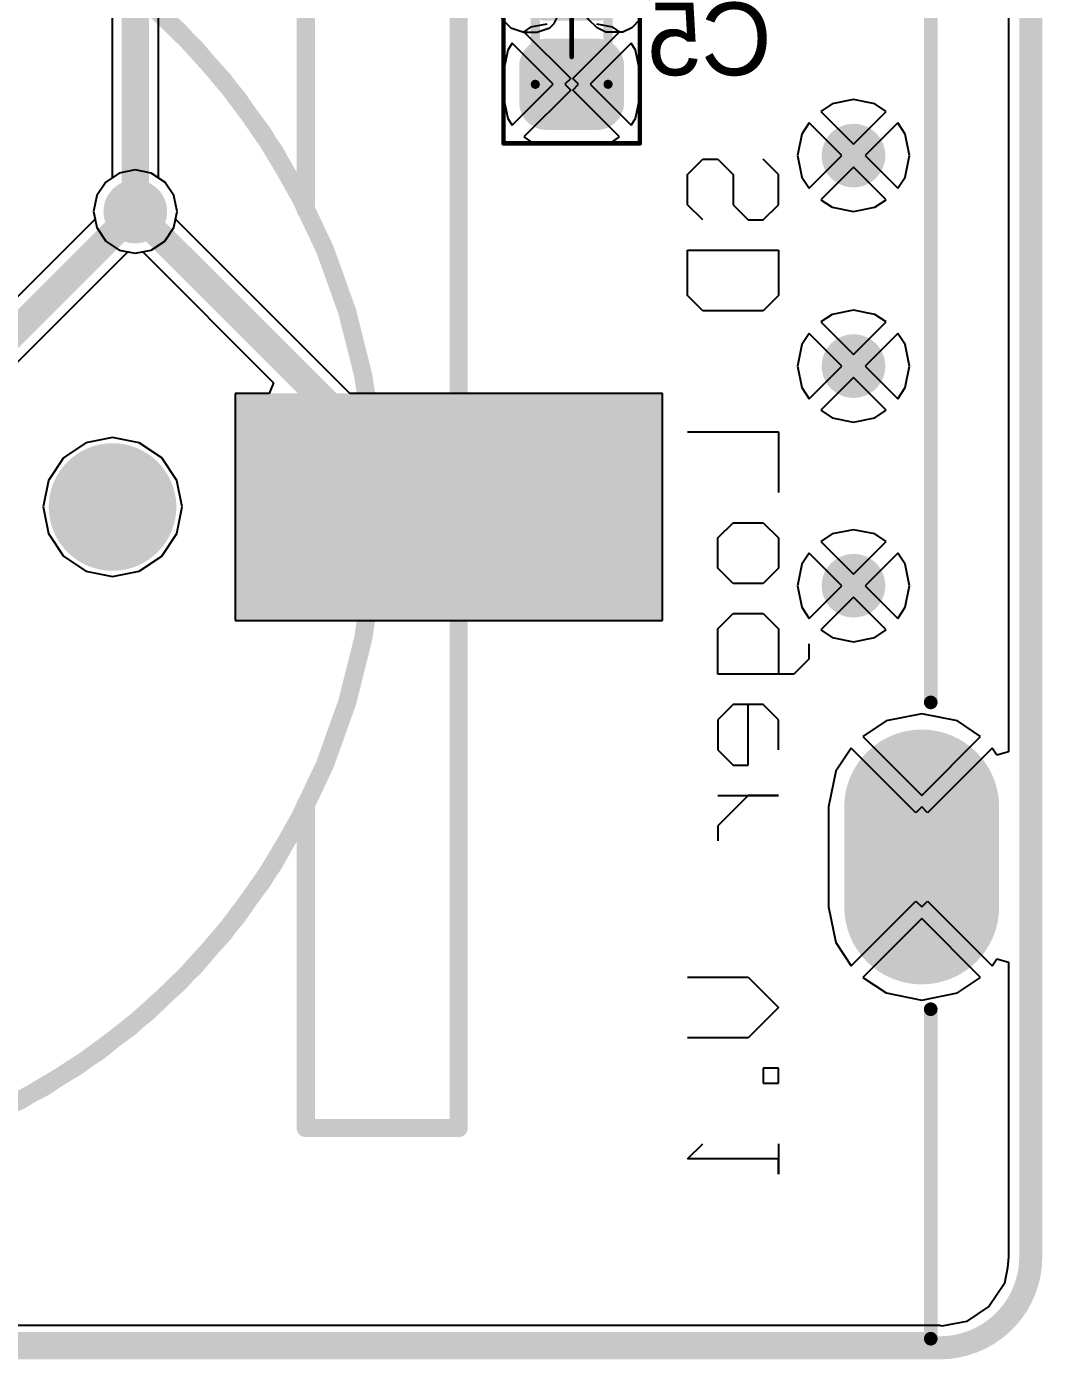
# Model space of a CAD drawing. Header units: millimetres. Extents: x 147.1 to 177.7, y 27.4 to 66.7.
# Drawn here: x 166.51 to 177.68, y 27.37 to 42.03 of the extents above; entities that cross this region are included whole.
import ezdxf

# ---------------------------------------------------------------- set-up
doc = ezdxf.new("R2010")
doc.units = ezdxf.units.MM
for name, color, linetype in [('BottomLayer', 5, 'Continuous'), ('BottomOverlay', 54, 'Continuous'), ('BottomPaste', 16, 'Continuous'), ('BottomSolder', 6, 'Continuous'), ('KeepOutLayer', 6, 'Continuous'), ('Mechanical1', 6, 'Continuous'), ('Mechanical15', 56, 'Continuous'), ('Mechanical6', 56, 'Continuous'), ('MultiLayer', 9, 'Continuous'), ('PadHoleLayer', 156, 'Continuous'), ('TopLayer', 1, 'Continuous'), ('TopOverlay', 2, 'Continuous'), ('TopSolder', 216, 'Continuous'), ('ViaHoleLayer', 16, 'Continuous')]:
    doc.layers.add(name, color=color, linetype=linetype)

# ---------------------------------------------------------------- blocks, each defined once
blk = doc.blocks.new('A______104H_TDA0_R01_2')
at = {"layer": 'BottomLayer', "const_width": 1.5}
blk.add_lwpolyline([(28.05, 5.85), (28.05, 4.75)], dxfattribs=at)
at = {"layer": 'BottomLayer', "const_width": 0.75}
for points in [[(27.675, 5.85, 1), (28.425, 5.85, 1)], [(27.675, 4.75, 1), (28.425, 4.75, 1)]]:
    blk.add_lwpolyline(points, format="xyb", close=True, dxfattribs=at)
at = {"layer": 'BottomSolder', "const_width": 1.703}
blk.add_lwpolyline([(28.05, 5.85), (28.05, 4.75)], dxfattribs=at)
at = {"layer": 'BottomSolder', "const_width": 0.852}
for points in [[(27.624, 5.85, 1), (28.476, 5.85, 1)], [(27.624, 4.75, 1), (28.476, 4.75, 1)]]:
    blk.add_lwpolyline(points, format="xyb", close=True, dxfattribs=at)
at = {"layer": 'MultiLayer', "const_width": 1.5}
blk.add_lwpolyline([(28.05, 5.85), (28.05, 4.75)], dxfattribs=at)
at = {"layer": 'MultiLayer', "const_width": 0.75}
for points in [[(27.675, 5.85, 1), (28.425, 5.85, 1)], [(27.675, 4.75, 1), (28.425, 4.75, 1)]]:
    blk.add_lwpolyline(points, format="xyb", close=True, dxfattribs=at)
at = {"layer": 'PadHoleLayer', "const_width": 0.1}
blk.add_lwpolyline([(27.9, 4.75), (27.9, 5.85, -1), (28.2, 5.85), (28.2, 4.75, -1)], format="xyb", close=True, dxfattribs=at)
at = {"layer": 'TopLayer', "const_width": 1.5}
blk.add_lwpolyline([(28.05, 5.85), (28.05, 4.75)], dxfattribs=at)
at = {"layer": 'TopLayer', "const_width": 0.75}
for points in [[(27.675, 5.85, 1), (28.425, 5.85, 1)], [(27.675, 4.75, 1), (28.425, 4.75, 1)]]:
    blk.add_lwpolyline(points, format="xyb", close=True, dxfattribs=at)
at = {"layer": 'TopOverlay', "const_width": 0.15}
for points in [[(28.15, 7), (28.15, 28.4)], [(28.15, 0), (28.15, 3.625)], [(0, 0), (28.15, 0)]]:
    blk.add_lwpolyline(points, dxfattribs=at)
at = {"layer": 'TopOverlay', "const_width": 0.075}
for points in [[(28.112, 7, 1), (28.187, 7, 1)], [(28.112, 3.625, 1), (28.187, 3.625, 1)], [(28.112, 0, 1), (28.187, 0, 1)], [(28.112, 0, 1), (28.187, 0, 1)]]:
    blk.add_lwpolyline(points, format="xyb", close=True, dxfattribs=at)
at = {"layer": 'TopSolder', "const_width": 1.703}
blk.add_lwpolyline([(28.05, 5.85), (28.05, 4.75)], dxfattribs=at)
at = {"layer": 'TopSolder', "const_width": 0.852}
for points in [[(27.624, 5.85, 1), (28.476, 5.85, 1)], [(27.624, 4.75, 1), (28.476, 4.75, 1)]]:
    blk.add_lwpolyline(points, format="xyb", close=True, dxfattribs=at)
blk = doc.blocks.new('CAPC1608X50_0603__B_31')
at = {"layer": 'BottomLayer', "const_width": 0.2}
for points in [[(-1.1, 0.275, 1), (-0.9, 0.275, 1)], [(-0.7, 0.275, 1), (-0.5, 0.275, 1)], [(0.5, 0.275, 1), (0.7, 0.275, 1)], [(0.9, 0.275, 1), (1.1, 0.275, 1)], [(-1.1, -0.275, 1), (-0.9, -0.275, 1)], [(-0.7, -0.275, 1), (-0.5, -0.275, 1)], [(0.5, -0.275, 1), (0.7, -0.275, 1)], [(0.9, -0.275, 1), (1.1, -0.275, 1)]]:
    blk.add_lwpolyline(points, format="xyb", close=True, dxfattribs=at)
at = {"layer": 'BottomLayer'}
for points in [[(-1, 0.475), (-1, -0.475), (-0.6, 0.475), (-0.6, -0.475)], [(0.6, 0.475), (0.6, -0.475), (1, 0.475), (1, -0.475)], [(-1.2, 0.275), (-1.2, -0.275), (-0.4, 0.275), (-0.4, -0.275)], [(0.4, 0.275), (0.4, -0.275), (1.2, 0.275), (1.2, -0.275)]]:
    blk.add_solid(points, dxfattribs=at)
at = {"layer": 'BottomOverlay', "const_width": 0.2}
blk.add_lwpolyline([(0, 0.3), (0, -0.3)], dxfattribs=at)
at = {"layer": 'BottomOverlay', "const_width": 0.1}
for points in [[(-0.05, 0.3, 1), (0.05, 0.3, 1)], [(-0.05, -0.3, 1), (0.05, -0.3, 1)]]:
    blk.add_lwpolyline(points, format="xyb", close=True, dxfattribs=at)
at = {"layer": 'BottomPaste', "const_width": 0.175}
for points in [[(-1.088, 0.275, 1), (-0.913, 0.275, 1)], [(-0.688, 0.275, 1), (-0.513, 0.275, 1)], [(0.512, 0.275, 1), (0.687, 0.275, 1)], [(0.912, 0.275, 1), (1.087, 0.275, 1)], [(-1.088, -0.275, 1), (-0.913, -0.275, 1)], [(-0.688, -0.275, 1), (-0.513, -0.275, 1)], [(0.512, -0.275, 1), (0.687, -0.275, 1)], [(0.912, -0.275, 1), (1.087, -0.275, 1)]]:
    blk.add_lwpolyline(points, format="xyb", close=True, dxfattribs=at)
at = {"layer": 'BottomPaste'}
for points in [[(-1, 0.45), (-1, -0.45), (-0.6, 0.45), (-0.6, -0.45)], [(0.6, 0.45), (0.6, -0.45), (1, 0.45), (1, -0.45)], [(-1.175, 0.275), (-1.175, -0.275), (-0.425, 0.275), (-0.425, -0.275)], [(0.425, 0.275), (0.425, -0.275), (1.175, 0.275), (1.175, -0.275)]]:
    blk.add_solid(points, dxfattribs=at)
at = {"layer": 'BottomSolder', "const_width": 0.302}
for points in [[(-1.151, 0.275, 1), (-0.849, 0.275, 1)], [(-0.751, 0.275, 1), (-0.449, 0.275, 1)], [(0.449, 0.275, 1), (0.751, 0.275, 1)], [(0.849, 0.275, 1), (1.151, 0.275, 1)], [(-1.151, -0.275, 1), (-0.849, -0.275, 1)], [(-0.751, -0.275, 1), (-0.449, -0.275, 1)], [(0.449, -0.275, 1), (0.751, -0.275, 1)], [(0.849, -0.275, 1), (1.151, -0.275, 1)]]:
    blk.add_lwpolyline(points, format="xyb", close=True, dxfattribs=at)
at = {"layer": 'BottomSolder'}
for points in [[(-1, 0.577), (-1, -0.577), (-0.6, 0.577), (-0.6, -0.577)], [(0.6, 0.577), (0.6, -0.577), (1, 0.577), (1, -0.577)], [(-1.302, 0.275), (-1.302, -0.275), (-0.298, 0.275), (-0.298, -0.275)], [(0.298, 0.275), (0.298, -0.275), (1.302, 0.275), (1.302, -0.275)]]:
    blk.add_solid(points, dxfattribs=at)
at = {"layer": 'Mechanical1', "const_width": 0.1}
for points in [[(-0.8, 0.4), (0.8, 0.4)], [(-0.8, 0.4), (0.8, 0.4)], [(-0.8, 0.4), (-0.8, -0.4)], [(-0.8, 0.4), (-0.8, -0.4)], [(0.8, 0.4), (0.8, -0.4)], [(0.8, 0.4), (0.8, -0.4)], [(-0.8, -0.4), (0.8, -0.4)], [(-0.8, -0.4), (0.8, -0.4)]]:
    blk.add_lwpolyline(points, dxfattribs=at)
at = {"layer": 'Mechanical1', "const_width": 0.05}
for points in [[(-0.825, 0.4, 1), (-0.775, 0.4, 1)], [(-0.825, 0.4, 1), (-0.775, 0.4, 1)], [(-0.825, 0.4, 1), (-0.775, 0.4, 1)], [(-0.825, 0.4, 1), (-0.775, 0.4, 1)], [(0.775, 0.4, 1), (0.825, 0.4, 1)], [(0.775, 0.4, 1), (0.825, 0.4, 1)], [(0.775, 0.4, 1), (0.825, 0.4, 1)], [(0.775, 0.4, 1), (0.825, 0.4, 1)], [(-0.825, -0.4, 1), (-0.775, -0.4, 1)], [(-0.825, -0.4, 1), (-0.775, -0.4, 1)], [(-0.825, -0.4, 1), (-0.775, -0.4, 1)], [(-0.825, -0.4, 1), (-0.775, -0.4, 1)], [(0.775, -0.4, 1), (0.825, -0.4, 1)], [(0.775, -0.4, 1), (0.825, -0.4, 1)], [(0.775, -0.4, 1), (0.825, -0.4, 1)], [(0.775, -0.4, 1), (0.825, -0.4, 1)]]:
    blk.add_lwpolyline(points, format="xyb", close=True, dxfattribs=at)
at = {"layer": 'Mechanical15', "const_width": 0.05}
for points in [[(1.45, 0.75), (-1.45, 0.75)], [(-1.45, 0.75), (-1.45, -0.75)], [(1.45, 0.75), (1.45, -0.75)], [(0, 0.5), (0, -0.5)], [(0.5, 0), (-0.5, 0)], [(-1.45, -0.75), (1.45, -0.75)]]:
    blk.add_lwpolyline(points, dxfattribs=at)
at = {"layer": 'Mechanical15', "const_width": 0.025}
for points in [[(-1.462, 0.75, 1), (-1.437, 0.75, 1)], [(-1.462, 0.75, 1), (-1.437, 0.75, 1)], [(1.438, 0.75, 1), (1.463, 0.75, 1)], [(1.438, 0.75, 1), (1.463, 0.75, 1)], [(-0.012, 0.5, 1), (0.013, 0.5, 1)], [(-0.512, 0, 1), (-0.487, 0, 1)], [(0.488, 0, 1), (0.513, 0, 1)], [(-0.013, -0.5, 1), (0.012, -0.5, 1)], [(-1.462, -0.75, 1), (-1.437, -0.75, 1)], [(-1.462, -0.75, 1), (-1.437, -0.75, 1)], [(1.437, -0.75, 1), (1.462, -0.75, 1)], [(1.437, -0.75, 1), (1.462, -0.75, 1)]]:
    blk.add_lwpolyline(points, format="xyb", close=True, dxfattribs=at)
at = {"layer": 'Mechanical6'}
for p, q in [((-0.082, 0.764), (-0.177, 0.669)), ((0.061, 0.812), (-0.082, 0.764)), ((0.156, 0.812), (0.061, 0.812)), ((0.299, 0.764), (0.156, 0.812)), ((0.394, 0.669), (0.299, 0.764)), ((-0.177, 0.669), (-0.225, 0.526)), ((0.442, 0.526), (0.394, 0.669)), ((0.775, 0.716), (0.775, 0.24)), ((-0.225, 0.526), (-0.225, 0.383)), ((0.442, 0.383), (0.442, 0.526)), ((-0.225, 0.383), (-0.177, 0.24)), ((0.394, 0.24), (0.442, 0.383)), ((-0.177, 0.24), (-0.13, 0.193)), ((-0.13, 0.193), (-0.035, 0.145)), ((0.775, 0.24), (0.346, 0.193)), ((0.346, 0.193), (0.394, 0.24)), ((-0.082, -0.183), (0.013, -0.136)), ((0.537, -0.136), (0.632, -0.183)), ((-0.225, -0.374), (-0.177, -0.279)), ((-0.177, -0.279), (-0.082, -0.183)), ((0.632, -0.183), (0.727, -0.279)), ((0.727, -0.279), (0.775, -0.374)), ((-0.225, -0.564), (-0.225, -0.374)), ((0.775, -0.374), (0.775, -0.564)), ((-0.177, -0.66), (-0.225, -0.564)), ((0.775, -0.564), (0.727, -0.66)), ((-0.082, -0.755), (-0.177, -0.66)), ((0.727, -0.66), (0.632, -0.755)), ((0.013, -0.802), (-0.082, -0.755)), ((0.156, -0.85), (0.013, -0.802)), ((0.394, -0.85), (0.156, -0.85)), ((0.537, -0.802), (0.394, -0.85)), ((0.632, -0.755), (0.537, -0.802))]:
    blk.add_line(p, q, dxfattribs=at)
blk = doc.blocks.new('S8411_45R_B_36')
at = {"layer": 'BottomLayer', "const_width": 0.6}
blk.add_lwpolyline([(-0.3, 4.5, 1), (0.3, 4.5, 1)], format="xyb", close=True, dxfattribs=at)
at = {"layer": 'BottomLayer'}
blk.add_solid([(-1.15, 10.45), (-1.15, 5.95), (1.15, 10.45), (1.15, 5.95)], dxfattribs=at)
at = {"layer": 'BottomOverlay', "const_width": 0.2}
for points in [[(-1.553, 8.307), (-6.832, 8.307)], [(6.832, 8.307), (1.49, 8.307)], [(6.832, 6.625), (6.832, 8.307)], [(-3.297, 6.625), (-6.832, 6.625)], [(6.832, 6.625), (3.296, 6.625)]]:
    blk.add_lwpolyline(points, dxfattribs=at)
at = {"layer": 'BottomOverlay', "const_width": 0.1}
for points in [[(-1.603, 8.307, 1), (-1.503, 8.307, 1)], [(1.44, 8.307, 1), (1.54, 8.307, 1)], [(6.782, 8.307, 1), (6.882, 8.307, 1)], [(6.782, 8.307, 1), (6.882, 8.307, 1)], [(-3.347, 6.625, 1), (-3.247, 6.625, 1)], [(-3.34, 6.628, 1), (-3.24, 6.628, 1)], [(3.246, 6.625, 1), (3.346, 6.625, 1)], [(3.252, 6.623, 1), (3.352, 6.623, 1)], [(6.782, 6.625, 1), (6.882, 6.625, 1)], [(6.782, 6.625, 1), (6.882, 6.625, 1)]]:
    blk.add_lwpolyline(points, format="xyb", close=True, dxfattribs=at)
at = {"layer": 'BottomOverlay', "const_width": 0.2}
for points in [[(-3.302, -6.623, -0.619422), (-3.29, 6.628)], [(3.302, 6.623, -0.619422), (3.29, -6.628)]]:
    blk.add_lwpolyline(points, format="xyb", dxfattribs=at)
at = {"layer": 'BottomPaste'}
blk.add_solid([(-1.15, 10.45), (-1.15, 5.95), (1.15, 10.45), (1.15, 5.95)], dxfattribs=at)
at = {"layer": 'BottomSolder', "const_width": 0.702}
blk.add_lwpolyline([(-0.351, 4.5, 1), (0.351, 4.5, 1)], format="xyb", close=True, dxfattribs=at)
at = {"layer": 'BottomSolder'}
blk.add_solid([(-1.252, 10.552), (-1.252, 5.848), (1.252, 10.552), (1.252, 5.848)], dxfattribs=at)
at = {"layer": 'Mechanical15', "const_width": 0.2}
for points in [[(6.832, 8.307), (-6.832, 8.307)], [(6.832, 6.625), (6.832, 8.307)], [(-3.27, 6.625), (-6.832, 6.625)], [(6.832, 6.625), (3.27, 6.625)]]:
    blk.add_lwpolyline(points, dxfattribs=at)
at = {"layer": 'Mechanical15'}
for points, const_width in [([(6.782, 8.307, 1), (6.882, 8.307, 1)], 0.1), ([(6.782, 8.307, 1), (6.882, 8.307, 1)], 0.1), ([(7.4, 0, 1), (-7.4, 0, 1)], 0.2), ([(-3.32, 6.625, 1), (-3.22, 6.625, 1)], 0.1), ([(3.22, 6.625, 1), (3.32, 6.625, 1)], 0.1), ([(6.782, 6.625, 1), (6.882, 6.625, 1)], 0.1), ([(6.782, 6.625, 1), (6.882, 6.625, 1)], 0.1)]:
    blk.add_lwpolyline(points, format="xyb", close=True, dxfattribs=dict(at, const_width=const_width))
at = {"layer": 'MultiLayer', "const_width": 0.6}
blk.add_lwpolyline([(-0.3, 4.5, 1), (0.3, 4.5, 1)], format="xyb", close=True, dxfattribs=at)
at = {"layer": 'PadHoleLayer', "const_width": 0.65}
blk.add_lwpolyline([(-0.325, 4.5, 1), (0.325, 4.5, 1)], format="xyb", close=True, dxfattribs=at)
at = {"layer": 'TopLayer', "const_width": 0.6}
blk.add_lwpolyline([(-0.3, 4.5, 1), (0.3, 4.5, 1)], format="xyb", close=True, dxfattribs=at)
at = {"layer": 'TopSolder', "const_width": 0.702}
blk.add_lwpolyline([(-0.351, 4.5, 1), (0.351, 4.5, 1)], format="xyb", close=True, dxfattribs=at)

msp = doc.modelspace()

# ---------------------------------------------------------------- linework, layer by layer
at = {"layer": 'BottomLayer'}
for p, q in [((177.304, 65.25), (177.304, 34.058)), ((172.048, 42.028), (171.974, 41.978)), ((171.974, 41.978), (172.489, 41.464)), ((172.225, 42.063), (172.048, 42.028)), ((172.511, 41.464), (173.026, 41.978)), ((172.952, 42.028), (172.775, 42.063)), ((173.026, 41.978), (172.952, 42.028)), ((171.847, 41.851), (171.797, 41.777)), ((172.298, 41.4), (171.847, 41.851)), ((173.153, 41.851), (172.702, 41.4)), ((173.203, 41.777), (173.153, 41.851)), ((171.797, 41.777), (171.762, 41.6)), ((173.238, 41.6), (173.203, 41.777)), ((171.762, 41.6), (171.762, 41.2)), ((173.238, 41.2), (173.238, 41.6)), ((171.847, 40.949), (172.298, 41.4)), ((172.489, 41.464), (172.425, 41.4)), ((172.425, 41.4), (172.489, 41.336)), ((172.575, 41.4), (172.511, 41.464)), ((172.511, 41.336), (172.575, 41.4)), ((172.702, 41.4), (173.153, 40.949)), ((171.762, 41.2), (171.797, 41.023)), ((172.489, 41.336), (171.974, 40.822)), ((173.026, 40.822), (172.511, 41.336)), ((173.203, 41.023), (173.238, 41.2)), ((175.6, 41.232), (175.364, 41.185)), ((175.836, 41.185), (175.6, 41.232)), ((175.364, 41.185), (175.241, 41.102)), ((175.241, 41.102), (175.6, 40.743)), ((175.6, 40.743), (175.959, 41.102)), ((175.959, 41.102), (175.836, 41.185)), ((171.797, 41.023), (171.847, 40.949)), ((173.153, 40.949), (173.203, 41.023)), ((175.114, 40.975), (175.031, 40.852)), ((175.473, 40.616), (175.114, 40.975)), ((176.086, 40.975), (175.727, 40.616)), ((176.169, 40.852), (176.086, 40.975)), ((171.974, 40.822), (172.048, 40.772)), ((172.048, 40.772), (172.225, 40.737)), ((172.775, 40.737), (172.952, 40.772)), ((172.952, 40.772), (173.026, 40.822)), ((175.031, 40.852), (174.984, 40.616)), ((176.216, 40.616), (176.169, 40.852)), ((172.225, 40.737), (172.775, 40.737)), ((174.984, 40.616), (175.031, 40.38)), ((175.114, 40.257), (175.473, 40.616)), ((175.727, 40.616), (176.086, 40.257)), ((176.169, 40.38), (176.216, 40.616)), ((175.6, 40.489), (175.241, 40.129)), ((175.959, 40.129), (175.6, 40.489)), ((167.376, 40.324), (167.276, 40.176)), ((167.524, 40.424), (167.376, 40.324)), ((167.7, 40.459), (167.524, 40.424)), ((167.876, 40.424), (167.7, 40.459)), ((168.024, 40.324), (167.876, 40.424)), ((168.124, 40.176), (168.024, 40.324)), ((175.031, 40.38), (175.114, 40.257)), ((176.086, 40.257), (176.169, 40.38)), ((167.276, 40.176), (167.241, 40)), ((168.159, 40), (168.124, 40.176)), ((175.241, 40.129), (175.364, 40.047)), ((175.364, 40.047), (175.6, 40)), ((175.6, 40), (175.836, 40.047)), ((175.836, 40.047), (175.959, 40.129)), ((167.257, 39.918), (159.344, 32.005)), ((167.241, 40), (167.257, 39.918)), ((168.143, 39.918), (168.159, 40)), ((170.06, 38), (168.143, 39.918)), ((159.63, 31.57), (167.618, 39.558)), ((167.618, 39.558), (167.7, 39.541)), ((167.7, 39.541), (167.782, 39.558)), ((167.782, 39.558), (169.222, 38.117)), ((175.364, 38.869), (175.241, 38.786)), ((175.6, 38.916), (175.364, 38.869)), ((175.836, 38.869), (175.6, 38.916)), ((175.959, 38.786), (175.836, 38.869)), ((175.241, 38.786), (175.6, 38.427)), ((175.6, 38.427), (175.959, 38.786)), ((175.114, 38.659), (175.031, 38.536)), ((175.473, 38.3), (175.114, 38.659)), ((176.086, 38.659), (175.727, 38.3)), ((176.169, 38.536), (176.086, 38.659)), ((175.031, 38.536), (174.984, 38.3)), ((176.216, 38.3), (176.169, 38.536)), ((174.984, 38.3), (175.031, 38.064)), ((175.114, 37.941), (175.473, 38.3)), ((175.727, 38.3), (176.086, 37.941)), ((176.169, 38.064), (176.216, 38.3)), ((175.6, 38.173), (175.241, 37.814)), ((175.959, 37.814), (175.6, 38.173)), ((169.174, 38), (168.8, 38)), ((168.8, 38), (168.8, 35.5)), ((169.222, 38.117), (169.174, 38)), ((173.5, 38), (170.06, 38)), ((173.5, 35.5), (173.5, 38)), ((175.031, 38.064), (175.114, 37.941)), ((176.086, 37.941), (176.169, 38.064)), ((175.241, 37.814), (175.364, 37.731)), ((175.364, 37.731), (175.6, 37.684)), ((175.6, 37.684), (175.836, 37.731)), ((175.836, 37.731), (175.959, 37.814)), ((167.157, 37.456), (166.909, 37.291)), ((167.45, 37.515), (167.157, 37.456)), ((167.743, 37.456), (167.45, 37.515)), ((167.991, 37.291), (167.743, 37.456)), ((166.909, 37.291), (166.744, 37.043)), ((168.156, 37.043), (167.991, 37.291)), ((166.744, 37.043), (166.685, 36.75)), ((168.215, 36.75), (168.156, 37.043)), ((166.685, 36.75), (166.744, 36.457)), ((168.156, 36.457), (168.215, 36.75)), ((166.744, 36.457), (166.909, 36.209)), ((167.991, 36.209), (168.156, 36.457)), ((175.364, 36.453), (175.241, 36.371)), ((175.241, 36.371), (175.6, 36.011)), ((175.6, 36.5), (175.364, 36.453)), ((175.836, 36.453), (175.6, 36.5)), ((175.6, 36.011), (175.959, 36.371)), ((175.959, 36.371), (175.836, 36.453)), ((175.114, 36.243), (175.031, 36.12)), ((175.473, 35.884), (175.114, 36.243)), ((176.086, 36.243), (175.727, 35.884)), ((176.169, 36.12), (176.086, 36.243)), ((166.909, 36.209), (167.157, 36.044)), ((167.743, 36.044), (167.991, 36.209)), ((175.031, 36.12), (174.984, 35.884)), ((176.216, 35.884), (176.169, 36.12)), ((167.157, 36.044), (167.45, 35.985)), ((167.45, 35.985), (167.743, 36.044)), ((174.984, 35.884), (175.031, 35.648)), ((175.114, 35.525), (175.473, 35.884)), ((175.727, 35.884), (176.086, 35.525)), ((176.169, 35.648), (176.216, 35.884)), ((175.031, 35.648), (175.114, 35.525)), ((175.6, 35.757), (175.241, 35.398)), ((175.959, 35.398), (175.6, 35.757)), ((176.086, 35.525), (176.169, 35.648)), ((168.8, 35.5), (173.5, 35.5)), ((175.241, 35.398), (175.364, 35.315)), ((175.836, 35.315), (175.959, 35.398)), ((175.364, 35.315), (175.6, 35.268)), ((175.6, 35.268), (175.836, 35.315)), ((176.35, 34.474), (175.958, 34.396)), ((176.742, 34.396), (176.35, 34.474)), ((175.958, 34.396), (175.702, 34.225)), ((176.998, 34.225), (176.742, 34.396)), ((175.702, 34.225), (176.35, 33.577)), ((176.35, 33.577), (176.998, 34.225)), ((175.575, 34.098), (175.404, 33.842)), ((176.286, 33.386), (175.575, 34.098)), ((177.125, 34.098), (176.414, 33.386)), ((177.177, 34.019), (177.125, 34.098)), ((177.304, 34.058), (177.177, 34.019)), ((175.404, 33.842), (175.326, 33.45)), ((175.326, 33.45), (175.326, 32.35)), ((176.35, 33.45), (176.286, 33.386)), ((176.414, 33.386), (176.35, 33.45)), ((175.575, 31.702), (176.286, 32.414)), ((176.286, 32.414), (176.35, 32.35)), ((176.35, 32.35), (176.414, 32.414)), ((176.414, 32.414), (177.125, 31.702)), ((175.326, 32.35), (175.404, 31.958)), ((176.35, 32.223), (175.702, 31.575)), ((176.998, 31.575), (176.35, 32.223)), ((175.404, 31.958), (175.575, 31.702)), ((177.125, 31.702), (177.177, 31.781)), ((177.177, 31.781), (177.304, 31.742)), ((177.304, 31.742), (177.304, 28.5)), ((175.702, 31.575), (175.958, 31.404)), ((176.742, 31.404), (176.998, 31.575)), ((175.958, 31.404), (176.35, 31.326)), ((176.35, 31.326), (176.742, 31.404)), ((177.304, 28.5), (177.293, 28.378)), ((177.304, 28.5), (177.304, 28.5)), ((177.304, 28.5), (177.304, 28.5)), ((177.293, 28.378), (177.259, 28.206)), ((177.259, 28.206), (177.093, 27.957)), ((177.093, 27.957), (176.844, 27.791)), ((176.55, 27.746), (148.2, 27.746)), ((176.572, 27.737), (176.55, 27.746)), ((176.844, 27.791), (176.572, 27.737))]:
    msp.add_line(p, q, dxfattribs=at)
for points, const_width in [([(175.425, 40.616, 1), (175.775, 40.616, 1)], 0.35), ([(167.525, 40, 1), (167.875, 40, 1)], 0.35), ([(167.625, 40, 1), (167.775, 40, 1)], 0.15), ([(167.625, 40, 1), (167.775, 40, 1)], 0.15), ([(175.425, 38.3, 1), (175.775, 38.3, 1)], 0.35), ([(170.875, 36.75, 1), (171.025, 36.75, 1)], 0.15), ([(170.888, 36.75, 1), (171.013, 36.75, 1)], 0.125), ([(171.087, 36.75, 1), (171.212, 36.75, 1)], 0.125), ([(175.425, 35.884, 1), (175.775, 35.884, 1)], 0.35)]:
    msp.add_lwpolyline(points, format="xyb", close=True, dxfattribs=dict(at, const_width=const_width))
for points, const_width in [([(159.45, 31.75), (167.7, 40)], 0.3), ([(167.7, 40), (170.95, 36.75)], 0.3), ([(170.95, 36.75), (171.15, 36.75)], 0.25)]:
    msp.add_lwpolyline(points, dxfattribs=dict(at, const_width=const_width))
at = {"layer": 'BottomOverlay'}
for p, q in [((173.775, 40.408), (173.942, 40.575)), ((173.942, 40.575), (174.109, 40.575)), ((174.109, 40.575), (174.275, 40.408)), ((174.775, 40.408), (174.608, 40.575)), ((173.775, 40.075), (173.775, 40.408)), ((174.275, 40.408), (174.275, 40.075)), ((174.775, 40.075), (174.775, 40.408)), ((173.942, 39.909), (173.775, 40.075)), ((174.275, 40.075), (174.442, 39.909)), ((174.608, 39.909), (174.775, 40.075)), ((174.442, 39.909), (174.608, 39.909)), ((173.775, 39.575), (174.775, 39.575)), ((173.775, 39.075), (173.775, 39.575)), ((174.775, 39.575), (174.775, 39.075)), ((173.942, 38.909), (173.775, 39.075)), ((174.775, 39.075), (174.608, 38.909)), ((174.608, 38.909), (173.942, 38.909)), ((173.775, 37.576), (174.775, 37.576)), ((174.775, 37.576), (174.775, 36.91)), ((174.109, 36.41), (174.275, 36.576)), ((174.275, 36.576), (174.608, 36.576)), ((174.608, 36.576), (174.775, 36.41)), ((174.109, 36.076), (174.109, 36.41)), ((174.775, 36.41), (174.775, 36.076)), ((174.275, 35.91), (174.109, 36.076)), ((174.775, 36.076), (174.608, 35.91)), ((174.608, 35.91), (174.275, 35.91)), ((174.109, 35.41), (174.275, 35.577)), ((174.275, 35.577), (174.608, 35.577)), ((174.608, 35.577), (174.775, 35.41)), ((174.109, 34.91), (174.109, 35.41)), ((174.775, 35.41), (174.775, 34.91)), ((175.108, 35.243), (175.108, 35.077)), ((175.108, 35.077), (174.942, 34.91)), ((174.942, 34.91), (174.109, 34.91)), ((174.275, 34.577), (174.109, 34.41)), ((174.608, 34.577), (174.275, 34.577)), ((174.442, 33.91), (174.442, 34.577)), ((174.775, 34.41), (174.608, 34.577)), ((174.109, 34.41), (174.109, 34.077)), ((174.775, 34.077), (174.775, 34.41)), ((174.109, 34.077), (174.275, 33.91)), ((174.275, 33.91), (174.442, 33.91)), ((174.109, 33.577), (174.775, 33.577)), ((174.442, 33.577), (174.275, 33.411)), ((174.775, 33.577), (174.442, 33.577)), ((174.275, 33.411), (174.109, 33.244)), ((174.109, 33.244), (174.109, 33.077)), ((173.775, 31.578), (174.442, 31.578)), ((174.442, 31.578), (174.775, 31.245)), ((174.775, 31.245), (174.442, 30.911)), ((174.442, 30.911), (173.775, 30.911)), ((174.775, 30.578), (174.608, 30.578)), ((174.608, 30.578), (174.608, 30.412)), ((174.775, 30.412), (174.775, 30.578)), ((174.608, 30.412), (174.775, 30.412)), ((173.775, 29.579), (173.942, 29.745)), ((174.775, 29.745), (174.775, 29.412)), ((174.775, 29.579), (173.775, 29.579)), ((174.775, 29.412), (174.775, 29.579))]:
    msp.add_line(p, q, dxfattribs=at)
at = {"layer": 'KeepOutLayer', "const_width": 0.254}
for points in [[(177.55, 28.5), (177.55, 65.25)], [(148.2, 27.5), (176.55, 27.5)]]:
    msp.add_lwpolyline(points, dxfattribs=at)
msp.add_lwpolyline([(177.55, 28.5, -0.414214), (176.55, 27.5)], format="xyb", dxfattribs=at)
at = {"layer": 'KeepOutLayer', "const_width": 0.127}
for points in [[(177.487, 28.5, 1), (177.614, 28.5, 1)], [(177.487, 28.5, 1), (177.614, 28.5, 1)], [(176.487, 27.5, 1), (176.614, 27.5, 1)], [(176.486, 27.5, 1), (176.613, 27.5, 1)]]:
    msp.add_lwpolyline(points, format="xyb", close=True, dxfattribs=at)
at = {"layer": 'MultiLayer', "const_width": 0.35}
for points in [[(175.425, 40.616, 1), (175.775, 40.616, 1)], [(167.525, 40, 1), (167.875, 40, 1)], [(175.425, 38.3, 1), (175.775, 38.3, 1)], [(175.425, 35.884, 1), (175.775, 35.884, 1)]]:
    msp.add_lwpolyline(points, format="xyb", close=True, dxfattribs=at)
at = {"layer": 'TopLayer'}
for p, q in [((177.304, 65.25), (177.304, 34.058)), ((167.445, 47.901), (167.445, 40.371)), ((167.955, 40.371), (167.955, 47.796)), ((175.6, 41.232), (175.364, 41.185)), ((175.836, 41.185), (175.6, 41.232)), ((175.364, 41.185), (175.241, 41.102)), ((175.241, 41.102), (175.6, 40.743)), ((175.6, 40.743), (175.959, 41.102)), ((175.959, 41.102), (175.836, 41.185)), ((175.114, 40.975), (175.031, 40.852)), ((175.473, 40.616), (175.114, 40.975)), ((176.086, 40.975), (175.727, 40.616)), ((176.169, 40.852), (176.086, 40.975)), ((175.031, 40.852), (174.984, 40.616)), ((176.216, 40.616), (176.169, 40.852)), ((174.984, 40.616), (175.031, 40.38)), ((175.114, 40.257), (175.473, 40.616)), ((175.727, 40.616), (176.086, 40.257)), ((176.169, 40.38), (176.216, 40.616)), ((175.6, 40.489), (175.241, 40.129)), ((175.959, 40.129), (175.6, 40.489)), ((167.376, 40.324), (167.276, 40.176)), ((167.445, 40.371), (167.376, 40.324)), ((168.024, 40.324), (167.955, 40.371)), ((168.124, 40.176), (168.024, 40.324)), ((175.031, 40.38), (175.114, 40.257)), ((176.086, 40.257), (176.169, 40.38)), ((167.276, 40.176), (167.241, 40)), ((168.159, 40), (168.124, 40.176)), ((175.241, 40.129), (175.364, 40.047)), ((175.364, 40.047), (175.6, 40)), ((175.6, 40), (175.836, 40.047)), ((175.836, 40.047), (175.959, 40.129)), ((167.241, 40), (167.276, 39.824)), ((168.124, 39.824), (168.159, 40)), ((167.276, 39.824), (167.376, 39.676)), ((168.024, 39.676), (168.124, 39.824)), ((167.376, 39.676), (167.524, 39.576)), ((167.876, 39.576), (168.024, 39.676)), ((167.524, 39.576), (167.7, 39.541)), ((167.7, 39.541), (167.876, 39.576)), ((175.364, 38.869), (175.241, 38.786)), ((175.6, 38.916), (175.364, 38.869)), ((175.836, 38.869), (175.6, 38.916)), ((175.959, 38.786), (175.836, 38.869)), ((175.241, 38.786), (175.6, 38.427)), ((175.6, 38.427), (175.959, 38.786)), ((175.114, 38.659), (175.031, 38.536)), ((175.473, 38.3), (175.114, 38.659)), ((176.086, 38.659), (175.727, 38.3)), ((176.169, 38.536), (176.086, 38.659)), ((175.031, 38.536), (174.984, 38.3)), ((176.216, 38.3), (176.169, 38.536)), ((174.984, 38.3), (175.031, 38.064)), ((175.114, 37.941), (175.473, 38.3)), ((175.727, 38.3), (176.086, 37.941)), ((176.169, 38.064), (176.216, 38.3)), ((175.6, 38.173), (175.241, 37.814)), ((175.959, 37.814), (175.6, 38.173)), ((175.031, 38.064), (175.114, 37.941)), ((176.086, 37.941), (176.169, 38.064)), ((175.241, 37.814), (175.364, 37.731)), ((175.364, 37.731), (175.6, 37.684)), ((175.6, 37.684), (175.836, 37.731)), ((175.836, 37.731), (175.959, 37.814)), ((167.157, 37.456), (166.909, 37.291)), ((167.45, 37.515), (167.157, 37.456)), ((167.743, 37.456), (167.45, 37.515)), ((167.991, 37.291), (167.743, 37.456)), ((166.909, 37.291), (166.744, 37.043)), ((168.156, 37.043), (167.991, 37.291)), ((166.744, 37.043), (166.685, 36.75)), ((168.215, 36.75), (168.156, 37.043)), ((166.685, 36.75), (166.744, 36.457)), ((168.156, 36.457), (168.215, 36.75)), ((166.744, 36.457), (166.909, 36.209)), ((167.991, 36.209), (168.156, 36.457)), ((175.364, 36.453), (175.241, 36.371)), ((175.241, 36.371), (175.6, 36.011)), ((175.6, 36.5), (175.364, 36.453)), ((175.836, 36.453), (175.6, 36.5)), ((175.6, 36.011), (175.959, 36.371)), ((175.959, 36.371), (175.836, 36.453)), ((175.114, 36.243), (175.031, 36.12)), ((175.473, 35.884), (175.114, 36.243)), ((176.086, 36.243), (175.727, 35.884)), ((176.169, 36.12), (176.086, 36.243)), ((166.909, 36.209), (167.157, 36.044)), ((167.743, 36.044), (167.991, 36.209)), ((175.031, 36.12), (174.984, 35.884)), ((176.216, 35.884), (176.169, 36.12)), ((167.157, 36.044), (167.45, 35.985)), ((167.45, 35.985), (167.743, 36.044)), ((174.984, 35.884), (175.031, 35.648)), ((175.114, 35.525), (175.473, 35.884)), ((175.727, 35.884), (176.086, 35.525)), ((176.169, 35.648), (176.216, 35.884)), ((175.031, 35.648), (175.114, 35.525)), ((175.6, 35.757), (175.241, 35.398)), ((175.959, 35.398), (175.6, 35.757)), ((176.086, 35.525), (176.169, 35.648)), ((175.241, 35.398), (175.364, 35.315)), ((175.836, 35.315), (175.959, 35.398)), ((175.364, 35.315), (175.6, 35.268)), ((175.6, 35.268), (175.836, 35.315)), ((176.35, 34.474), (175.958, 34.396)), ((176.742, 34.396), (176.35, 34.474)), ((175.958, 34.396), (175.702, 34.225)), ((176.998, 34.225), (176.742, 34.396)), ((175.702, 34.225), (176.35, 33.577)), ((176.35, 33.577), (176.998, 34.225)), ((175.575, 34.098), (175.404, 33.842)), ((176.286, 33.386), (175.575, 34.098)), ((177.125, 34.098), (176.414, 33.386)), ((177.177, 34.019), (177.125, 34.098)), ((177.304, 34.058), (177.177, 34.019)), ((175.404, 33.842), (175.326, 33.45)), ((175.326, 33.45), (175.326, 32.35)), ((176.35, 33.45), (176.286, 33.386)), ((176.414, 33.386), (176.35, 33.45)), ((175.575, 31.702), (176.286, 32.414)), ((176.286, 32.414), (176.35, 32.35)), ((176.35, 32.35), (176.414, 32.414)), ((176.414, 32.414), (177.125, 31.702)), ((175.326, 32.35), (175.404, 31.958)), ((176.35, 32.223), (175.702, 31.575)), ((176.998, 31.575), (176.35, 32.223)), ((175.404, 31.958), (175.575, 31.702)), ((177.125, 31.702), (177.177, 31.781)), ((177.177, 31.781), (177.304, 31.742)), ((177.304, 31.742), (177.304, 28.5)), ((175.702, 31.575), (175.958, 31.404)), ((176.742, 31.404), (176.998, 31.575)), ((175.958, 31.404), (176.35, 31.326)), ((176.35, 31.326), (176.742, 31.404)), ((177.304, 28.5), (177.293, 28.378)), ((177.304, 28.5), (177.304, 28.5)), ((177.304, 28.5), (177.304, 28.5)), ((177.293, 28.378), (177.259, 28.206)), ((177.259, 28.206), (177.093, 27.957)), ((177.093, 27.957), (176.844, 27.791)), ((176.55, 27.746), (148.2, 27.746)), ((176.572, 27.737), (176.55, 27.746)), ((176.844, 27.791), (176.572, 27.737))]:
    msp.add_line(p, q, dxfattribs=at)
at = {"layer": 'TopLayer', "const_width": 0.3}
msp.add_lwpolyline([(167.7, 40), (167.7, 47.901)], dxfattribs=at)
at = {"layer": 'TopLayer'}
for points, const_width in [([(175.425, 40.616, 1), (175.775, 40.616, 1)], 0.35), ([(167.525, 40, 1), (167.875, 40, 1)], 0.35), ([(167.625, 40, 1), (167.775, 40, 1)], 0.15), ([(175.425, 38.3, 1), (175.775, 38.3, 1)], 0.35), ([(175.425, 35.884, 1), (175.775, 35.884, 1)], 0.35)]:
    msp.add_lwpolyline(points, format="xyb", close=True, dxfattribs=dict(at, const_width=const_width))
at = {"layer": 'ViaHoleLayer', "const_width": 0.15}
for points in [[(175.525, 40.616, 1), (175.675, 40.616, 1)], [(167.625, 40, 1), (167.775, 40, 1)], [(175.525, 38.3, 1), (175.675, 38.3, 1)], [(175.525, 35.884, 1), (175.675, 35.884, 1)]]:
    msp.add_lwpolyline(points, format="xyb", close=True, dxfattribs=at)

# ---------------------------------------------------------------- block references
msp.add_blockref('A______104H_TDA0_R01_2', (148.3, 27.6))
for name, p, rotation in [('S8411_45R_B_36', (162.95, 36.75), 270), ('CAPC1608X50_0603__B_31', (172.5, 42.2), 90)]:
    msp.add_blockref(name, p, dxfattribs=dict(rotation=rotation))

# ---------------------------------------------------------------- texts
at = {"layer": 'BottomOverlay', "text_generation_flag": 2}
msp.add_text('C5', height=0.8, dxfattribs=at).set_placement((174.7, 41.5))

doc.saveas('drawing.dxf')
